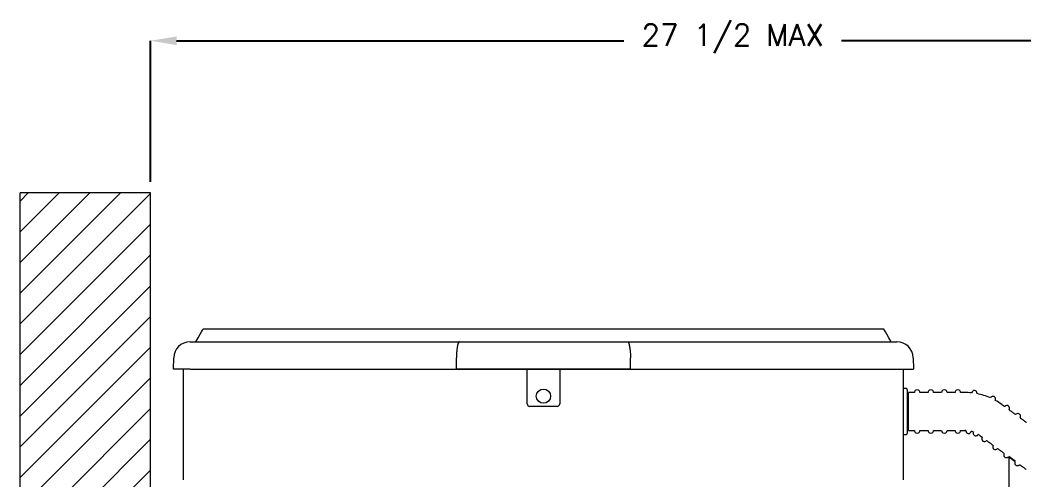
# Model space of a CAD drawing. Header units: inches. Extents: x 14.6 to 23.4, y 7.8 to 19.3.
# Drawn here: x 14.6 to 20.37, y 16.67 to 19.32 of the extents above; entities that cross this region are included whole.
import ezdxf

# ---------------------------------------------------------------- set-up
doc = ezdxf.new("R2010")
doc.units = ezdxf.units.IN
doc.header["$MEASUREMENT"] = 0
doc.header["$PDSIZE"] = -1
doc.layers.add('DIM', color=1, linetype='Continuous')
doc.styles.add('ROMANS', font='romans.shx')
doc.styles.add('SLDTEXTSTYLE0', font='ARIAL.TTF', dxfattribs={"width": 0.7})
doc.dimstyles.new('SLDDIMSTYLE3', dxfattribs={"dimtxt": 0.125, "dimasz": 0.15, "dimexe": 0, "dimexo": 0.0625, "dimgap": 0.03125, "dimtad": 0, "dimtih": 1, "dimtoh": 1, "dimdec": 3, "dimlfac": 4, "dimrnd": 1e-09, "dimzin": 12, "dimdsep": 46, "dimtxsty": 'SLDTEXTSTYLE0', "dimsah": 1, "dimcen": 0.09, "dimadec": 0, "dimazin": 0, "dimtfac": 1, "dimtdec": 3, "dimtofl": 0, "dimtmove": 0, "dimatfit": 3, "dimfxl": 0, "dimtolj": 1, "dimtzin": 12, "dimarcsym": 0})

# ---------------------------------------------------------------- blocks, each defined once
blk = doc.blocks.new('*D6')
at = {"layer": 'DEFPOINTS', "color": 0}
for p in [(22.0431, 19.1983), (15.3456, 18.3233), (22.0431, 15.7122)]:
    blk.add_point(p, dxfattribs=at)
at = {"layer": 'DIM', "color": 0, "lineweight": -2}
for p, q in [((15.3456, 18.3858), (15.3456, 19.1983)), ((15.4956, 19.1983), (18.0679, 19.1983)), ((21.8931, 19.1983), (19.3209, 19.1983)), ((22.0431, 15.7747), (22.0431, 19.1983))]:
    blk.add_line(p, q, dxfattribs=at)
at = {"layer": 'DIM', "color": 0}
for points in [[(15.4956, 19.2233), (15.4956, 19.1733), (15.3456, 19.1983)], [(21.8931, 19.2233), (21.8931, 19.1733), (22.0431, 19.1983)]]:
    blk.add_solid(points, dxfattribs=at)
at = {"layer": 'DIM', "color": 0, "insert": (18.6944, 19.2935), "char_height": 0.125, "attachment_point": 2, "style": 'ROMANS'}
blk.add_mtext('\\A1;27 1/2 MAX', dxfattribs=at)

msp = doc.modelspace()

# ---------------------------------------------------------------- linework, layer by layer
at = {"color": 0, "linetype": 'Continuous', "lineweight": 0}
for p, q in [((14.595623, 18.276158), (14.642762, 18.323297)), ((14.595623, 18.099381), (14.819539, 18.323297)), ((14.595623, 17.922604), (14.996316, 18.323297)), ((14.595623, 17.745827), (15.173093, 18.323297)), ((14.595623, 17.569051), (15.345623, 18.319051)), ((14.595623, 17.392274), (15.345623, 18.142274)), ((14.595623, 17.215497), (15.345623, 17.965497)), ((14.595623, 17.038721), (15.345623, 17.788721)), ((14.595623, 16.861944), (15.345623, 17.611944)), ((14.595623, 16.685167), (15.345623, 17.435167)), ((14.595623, 16.50839), (15.345623, 17.25839)), ((14.595623, 16.331614), (15.345623, 17.081614)), ((14.595623, 16.154837), (15.345623, 16.904837)), ((14.595623, 15.978061), (15.345623, 16.72806))]:
    msp.add_line(p, q, dxfattribs=at)
at = {"color": 7, "linetype": 'Continuous', "lineweight": 15}
for p, q in [((15.345623, 18.323296), (14.595623, 18.323296)), ((14.595623, 9.781732), (14.595623, 18.323296)), ((15.345623, 9.781732), (15.345623, 18.323296)), ((15.572926, 17.465627), (15.574548, 17.465627)), ((15.574548, 17.465627), (19.63867, 17.465627)), ((17.121863, 17.465627), (18.089733, 17.465627)), ((19.637048, 17.465627), (19.63867, 17.465627)), ((15.47807, 17.309376), (15.47919, 17.373512)), ((19.732406, 17.373512), (19.733525, 17.309376)), ((15.574548, 17.309376), (15.47807, 17.309376)), ((15.536473, 16.67618), (15.536473, 17.309376)), ((15.574548, 17.309376), (19.733525, 17.309376)), ((18.106266, 17.309376), (17.10533, 17.309376)), ((17.512048, 17.109619), (17.512048, 17.309376)), ((17.699548, 17.309376), (17.699548, 17.109619)), ((19.675123, 17.309376), (19.675123, 16.67618)), ((19.697623, 17.192482), (19.697623, 17.154135)), ((19.697623, 17.192481), (19.697623, 17.192338)), ((19.697623, 17.154135), (19.697623, 17.116567)), ((19.705123, 17.064981), (19.705123, 17.174355)), ((17.684548, 17.094619), (17.527048, 17.094619)), ((19.697623, 17.116567), (19.697623, 17.030621)), ((19.705123, 16.955606), (19.705123, 17.064981)), ((19.697623, 17.030621), (19.697623, 16.989797)), ((19.697623, 16.989797), (19.697623, 16.941468)), ((19.697623, 16.941468), (19.697623, 16.937481)), ((20.282498, 16.80173), (20.282498, 16.551731)), ((15.536473, 16.671182), (15.536473, 16.67618)), ((19.675123, 16.67618), (19.675123, 16.671182))]:
    msp.add_line(p, q, dxfattribs=at)
msp.add_line((20.280975, 16.805771), (20.318836, 16.778134))
at = {"color": 7, "linetype": 'Continuous', "lineweight": 15, "flags": 128}
for points in [[(15.605798, 17.465627), (15.619732, 17.48976), (15.630892, 17.509092), (15.63927, 17.523604), (15.644859, 17.533283), (15.647655, 17.538125), (15.648004, 17.53873)], [(19.605798, 17.465627), (19.591864, 17.48976), (19.580703, 17.509092), (19.572326, 17.523604), (19.566737, 17.533283), (19.563941, 17.538125), (19.563592, 17.53873)]]:
    msp.add_lwpolyline(points, dxfattribs=at)
at = {"color": 7, "linetype": 'Continuous', "lineweight": 15}
msp.add_circle((17.605798, 17.153369), 0.041, dxfattribs=at)
for centre, radius, start, end in [((15.572926, 17.371877), 0.093751, 90.0003055, 179.000373), ((19.63867, 17.371877), 0.09375, 0.9994735, 89.9997584), ((19.692623, 17.192482), 0.005, 359.9914672, 90.0018107), ((19.755123, 17.174357), 0.015625, 359.9956977, 180.0043023), ((19.833248, 17.174357), 0.015625, 359.9951599, 180.0048401), ((19.911373, 17.174357), 0.015625, 359.994891, 180.005109), ((19.989498, 17.174357), 0.015625, 359.9956977, 180.0043023), ((20.029895, 16.815945), 0.358411, 83.8255577, 90.0091791), ((20.083948, 17.170259), 0.015625, 351.3410548, 171.3401533), ((20.029845, 16.814996), 0.359359, 65.9291865, 78.85785), ((20.190553, 17.136416), 0.015625, 333.4359109, 153.437835), ((17.527047, 17.109618), 0.014999, 179.9985171, 270.0026034), ((17.684549, 17.109618), 0.014999, 269.9964403, 0.0024392), ((19.700123, 17.138732), 0.0025, 180.0126228, 270.0075482), ((20.029853, 16.814996), 0.359354, 53.8740542, 60.9365773), ((20.271118, 17.083791), 0.015626, 323.8739787, 143.8682015), ((20.334221, 17.037731), 0.015625, 323.8710076, 143.8774887), ((19.700123, 16.991233), 0.0025, 89.9924613, 180.0411413), ((19.692623, 16.93748), 0.005, 269.9981893, 0.0085328), ((19.755123, 16.955605), 0.015625, 179.9956977, 0.0043023), ((19.833248, 16.955605), 0.015625, 179.9951599, 0.0048401), ((19.911373, 16.955605), 0.015625, 179.994891, 0.005109), ((19.989498, 16.955605), 0.015625, 179.9956977, 0.0043023), ((20.029776, 16.811028), 0.144579, 87.7617406, 89.9759673), ((20.051011, 16.954003), 0.015625, 171.3410548, 351.3401533), ((20.029913, 16.815168), 0.140424, 69.8217314, 74.9676335), ((20.092726, 16.94076), 0.015625, 153.4359109, 333.437835), ((20.031083, 16.816768), 0.138447, 53.8539244, 57.083773), ((20.14215, 16.907104), 0.015626, 143.8739787, 323.8682015), ((20.205253, 16.861044), 0.015625, 143.8779581, 323.8705382), ((20.268354, 16.814982), 0.015625, 143.8714421, 323.8776884), ((20.331457, 16.768922), 0.015625, 143.8710076, 323.8774887)]:
    msp.add_arc(centre, radius, start, end, dxfattribs=at)
for points in [[(19.563592, 17.53873), (15.648004, 17.53873)], [(17.10533, 17.309376), (17.105522, 17.373512)], [(18.106266, 17.309376), (18.106074, 17.373512)], [(19.692623, 17.197482), (19.675123, 17.197482)], [(19.739498, 17.174355), (19.705123, 17.174355)], [(19.817623, 17.174355), (19.770748, 17.174355)], [(19.895748, 17.174355), (19.848873, 17.174355)], [(19.973873, 17.174355), (19.926998, 17.174355)], [(20.029837, 17.174355), (20.005123, 17.174355)], [(19.705123, 17.136232), (19.700123, 17.136232)], [(20.258498, 17.093005), (20.241715, 17.105254)], [(20.3216, 17.046942), (20.283739, 17.074579)], [(19.700123, 16.993732), (19.705123, 16.993732)], [(20.384703, 17.000883), (20.346841, 17.028519)], [(19.675123, 16.93248), (19.692623, 16.93248)], [(19.705123, 16.955606), (19.739498, 16.955606)], [(19.770748, 16.955606), (19.817623, 16.955606)], [(19.848873, 16.955606), (19.895748, 16.955606)], [(19.926998, 16.955606), (19.973873, 16.955606)], [(20.005123, 16.955606), (20.029837, 16.955606)], [(20.112746, 16.928566), (20.129529, 16.916317)], [(20.15477, 16.897891), (20.192631, 16.870254)], [(20.217872, 16.851831), (20.255734, 16.824195)], [(20.28651, 16.80173), (20.282498, 16.80173)], [(20.344078, 16.759711), (20.38194, 16.732075)]]:
    msp.add_open_spline(points, degree=1, dxfattribs=at)
for points, knots in [([(17.121863, 17.465627), (17.121843, 17.465627), (17.120438, 17.465574), (17.11564, 17.461325), (17.112421, 17.448989), (17.108399, 17.429132), (17.106114, 17.40295), (17.105727, 17.383717), (17.105522, 17.373512)], [0, 0, 0, 0, 0.00059816, 0.04404894, 0.17841882, 0.39688127, 0.68000745, 1, 1, 1, 1]), ([(18.089733, 17.465627), (18.089752, 17.465627), (18.091157, 17.465574), (18.095956, 17.461325), (18.099174, 17.448989), (18.103196, 17.429132), (18.105481, 17.40295), (18.105868, 17.383717), (18.106074, 17.373512)], [0, 0, 0, 0, 0.00059816, 0.04405144, 0.17842102, 0.39688268, 0.68000822, 1, 1, 1, 1])]:
    msp.add_open_spline(points, degree=3, knots=knots, dxfattribs=at)

# ---------------------------------------------------------------- dimensions: what is measured, and where the dimension line sits
at = {"layer": 'DIM'}
dim = msp.add_linear_dim(base=(22.043123, 19.198297), p1=(15.345623, 18.323297), p2=(22.043123, 15.712231), text='27 1/2 MAX', dimstyle='SLDDIMSTYLE3', override={"dimtxsty": 'ROMANS'}, dxfattribs=at)
dim.commit()
dim.dimension.update_dxf_attribs({"geometry": '*D6', "text_midpoint": (18.694373, 19.198297)})

doc.saveas('drawing.dxf')
